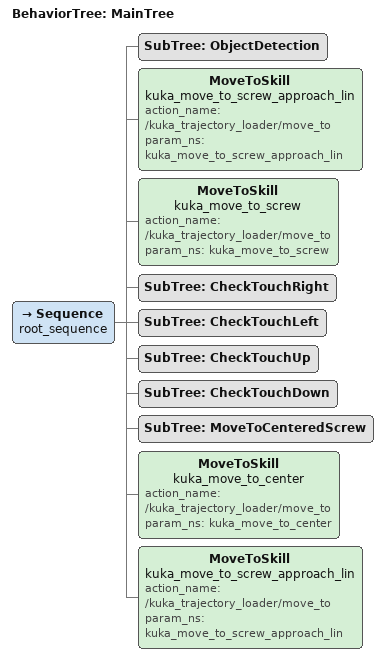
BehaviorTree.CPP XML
<root BTCPP_format="4" >
    <!-- If you want to include subtrees -->
     <include path="./subtree_object_detection.xml" />
     <include path="./subtree_check_touch_right.xml" />
     <include path="./subtree_check_touch_left.xml" />
     <include path="./subtree_check_touch_up.xml" />
     <include path="./subtree_check_touch_down.xml" />
     <include path="./subtree_move_to_centered_screw.xml" />

    <!-- Main tree -->
     <BehaviorTree ID="MainTree"> <!--DO NOT CHANGE -->
        <Sequence name="root_sequence">

            <SubTree ID="ObjectDetection"/>

            <!-- move to screw approach -->
            <MoveToSkill name="kuka_move_to_screw_approach_lin" action_name= "/kuka_trajectory_loader/move_to" param_ns="kuka_move_to_screw_approach_lin"/>

            <!-- move to screw -->
            <MoveToSkill name="kuka_move_to_screw" action_name= "/kuka_trajectory_loader/move_to" param_ns="kuka_move_to_screw"/>

            <!-- inizio  movimento croce -->
            <SubTree ID="CheckTouchRight"/>

            <SubTree ID="CheckTouchLeft"/>

            <SubTree ID="CheckTouchUp"/>

            <SubTree ID="CheckTouchDown"/>

            <SubTree ID="MoveToCenteredScrew"/>

            <MoveToSkill name="kuka_move_to_center" action_name= "/kuka_trajectory_loader/move_to" param_ns="kuka_move_to_center"/>

            <MoveToSkill name="kuka_move_to_screw_approach_lin" action_name= "/kuka_trajectory_loader/move_to" param_ns="kuka_move_to_screw_approach_lin"/>

        </Sequence>
     </BehaviorTree>
 </root>
